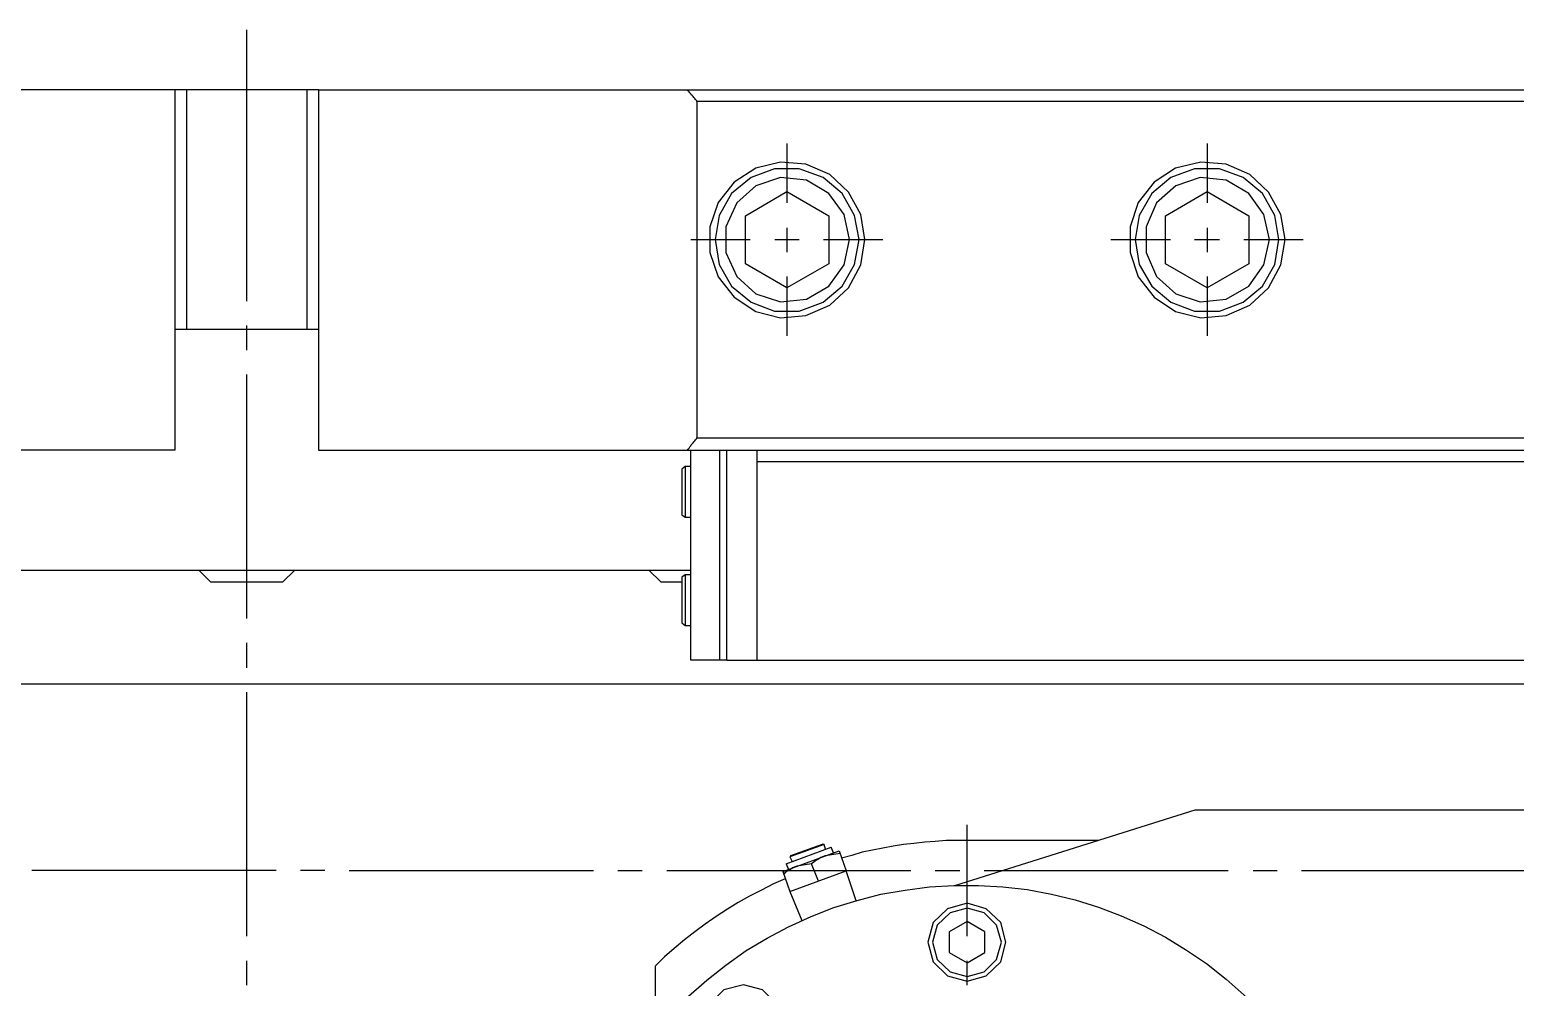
# Model space of a CAD drawing. Header units: millimetres. Extents: x -211 to 45495, y 24 to 52952.
# Drawn here: x 23248.2 to 23495.8, y 28342.5 to 28502 of the extents above; entities that cross this region are included whole.
import ezdxf

# ---------------------------------------------------------------- set-up
doc = ezdxf.new("R2010")
doc.units = ezdxf.units.MM
doc.layers.add('Layer2', color=7, linetype='Continuous')

# ---------------------------------------------------------------- blocks, each defined once
blk = doc.blocks.new('BLKF854')
at = {"layer": 'Layer2', "color": 7, "linetype": 'Continuous', "lineweight": 25}
for p, q in [((23358.1, 28491.67), (23357.93, 28491.85)), ((23358.19, 28491.5), (23358.1, 28491.67)), ((23358.36, 28491.33), (23358.19, 28491.5)), ((23358.45, 28491.16), (23358.36, 28491.33)), ((23358.62, 28491.07), (23358.45, 28491.16)), ((23358.79, 28490.9), (23358.62, 28491.07)), ((23358.88, 28490.73), (23358.79, 28490.9)), ((23359.05, 28490.55), (23358.88, 28490.73)), ((23359.14, 28490.38), (23359.05, 28490.55)), ((23359.31, 28490.21), (23359.14, 28490.38)), ((23359.4, 28490.04), (23359.31, 28490.21)), ((23687.41, 28490.04), (23359.4, 28490.04))]:
    blk.add_line(p, q, dxfattribs=at)
blk = doc.blocks.new('BLKF855')
at = {"layer": 'Layer2', "color": 7, "linetype": 'Continuous', "lineweight": 25}
for p, q in [((23357.85, 28432), (23357.93, 28432.17)), ((23357.93, 28432.17), (23358.1, 28432.34)), ((23358.1, 28432.34), (23358.19, 28432.51)), ((23358.19, 28432.51), (23358.36, 28432.69)), ((23358.36, 28432.69), (23358.45, 28432.86)), ((23358.45, 28432.86), (23358.62, 28433.03)), ((23358.62, 28433.03), (23358.79, 28433.2)), ((23358.79, 28433.2), (23358.88, 28433.37)), ((23358.88, 28433.37), (23359.05, 28433.55)), ((23359.05, 28433.55), (23359.14, 28433.72)), ((23359.14, 28433.72), (23359.31, 28433.89))]:
    blk.add_line(p, q, dxfattribs=at)
blk = doc.blocks.new('BLKF871')
at = {"layer": 'Layer2', "color": 7, "linetype": 'Continuous', "lineweight": 25}
for p, q in [((23378.86, 28363.36), (23378.51, 28363.11)), ((23379.2, 28363.62), (23378.86, 28363.36)), ((23379.63, 28363.88), (23379.2, 28363.62)), ((23380.06, 28364.14), (23379.63, 28363.88)), ((23380.49, 28364.31), (23380.06, 28364.14)), ((23380.58, 28364.31), (23380.49, 28364.31)), ((23380.75, 28364.4), (23380.58, 28364.31))]:
    blk.add_line(p, q, dxfattribs=at)
blk = doc.blocks.new('BLKF872')
at = {"layer": 'Layer2', "color": 7, "linetype": 'Continuous', "lineweight": 25}
for p, q in [((23375.76, 28362.59), (23375.33, 28362.42)), ((23375.84, 28362.59), (23375.76, 28362.59)), ((23376.02, 28362.68), (23375.84, 28362.59)), ((23374.55, 28361.9), (23374.12, 28361.64)), ((23374.98, 28362.16), (23374.55, 28361.9)), ((23375.33, 28362.42), (23374.98, 28362.16))]:
    blk.add_line(p, q, dxfattribs=at)
blk = doc.blocks.new('BLKF896')
at = {"layer": 'Layer2', "color": 7, "linetype": 'Continuous', "lineweight": 25}
for p, q in [((23367.15, 28342.95), (23363.87, 28342.09)), ((23370.33, 28342.09), (23367.15, 28342.95)), ((23363.87, 28342.09), (23361.46, 28339.68)), ((23372.74, 28339.68), (23370.33, 28342.09)), ((23361.46, 28339.68), (23360.6, 28336.5)), ((23373.61, 28336.5), (23372.74, 28339.68)), ((23360.6, 28336.5), (23361.46, 28333.22)), ((23361.46, 28333.22), (23363.87, 28330.81)), ((23370.33, 28330.81), (23372.74, 28333.22)), ((23363.87, 28330.81), (23367.15, 28329.95)), ((23367.15, 28329.95), (23370.33, 28330.81))]:
    blk.add_line(p, q, dxfattribs=at)
blk = doc.blocks.new('BLKF897')
at = {"layer": 'Layer2', "color": 7, "linetype": 'Continuous', "lineweight": 25}
for p, q in [((23401.16, 28355.61), (23398.75, 28353.29)), ((23404.43, 28356.56), (23401.16, 28355.61)), ((23407.62, 28355.61), (23404.43, 28356.56)), ((23410.03, 28353.29), (23407.62, 28355.61)), ((23398.75, 28353.29), (23397.89, 28350.02)), ((23410.89, 28350.02), (23410.03, 28353.29)), ((23397.89, 28350.02), (23398.75, 28346.74)), ((23398.75, 28346.74), (23401.16, 28344.42)), ((23407.62, 28344.42), (23410.03, 28346.74)), ((23401.16, 28344.42), (23404.43, 28343.56)), ((23404.43, 28343.56), (23407.62, 28344.42))]:
    blk.add_line(p, q, dxfattribs=at)
blk = doc.blocks.new('BLKF898')
at = {"layer": 'Layer2', "color": 7, "linetype": 'Continuous', "lineweight": 25}
for p, q in [((23404.43, 28355.7), (23401.59, 28354.92)), ((23407.28, 28354.92), (23404.43, 28355.7)), ((23399.44, 28352.86), (23398.66, 28350.02)), ((23401.59, 28354.92), (23399.44, 28352.86)), ((23409.34, 28352.86), (23407.28, 28354.92)), ((23410.12, 28350.02), (23409.34, 28352.86)), ((23398.66, 28350.02), (23399.44, 28347.17)), ((23399.44, 28347.17), (23401.59, 28345.11)), ((23407.28, 28345.11), (23409.34, 28347.17)), ((23401.59, 28345.11), (23404.43, 28344.33)), ((23404.43, 28344.33), (23407.28, 28345.11))]:
    blk.add_line(p, q, dxfattribs=at)
blk = doc.blocks.new('BLKF1165')
at = {"layer": 'Layer2', "color": 7, "linetype": 'Continuous', "lineweight": 25}
for p, q in [((23443.27, 28477.38), (23439.22, 28476)), ((23447.58, 28476.95), (23443.27, 28477.38)), ((23451.37, 28474.71), (23447.58, 28476.95)), ((23439.22, 28476), (23435.95, 28473.16)), ((23453.86, 28471.26), (23451.37, 28474.71)), ((23435.95, 28473.16), (23434.23, 28469.2)), ((23434.23, 28469.2), (23434.23, 28464.89)), ((23454.81, 28467.05), (23453.86, 28471.26)), ((23434.23, 28464.89), (23435.95, 28460.93)), ((23451.37, 28459.3), (23453.86, 28462.83)), ((23435.95, 28460.93), (23439.22, 28458)), ((23447.58, 28457.14), (23451.37, 28459.3)), ((23439.22, 28458), (23443.27, 28456.71)), ((23443.27, 28456.71), (23447.58, 28457.14))]:
    blk.add_line(p, q, dxfattribs=at)
blk = doc.blocks.new('BLKF1166')
at = {"layer": 'Layer2', "color": 7, "linetype": 'Continuous', "lineweight": 25}
for p, q in [((23438.36, 28477.38), (23435.18, 28474.71)), ((23442.32, 28478.84), (23438.36, 28477.38)), ((23446.46, 28478.84), (23442.32, 28478.84)), ((23450.42, 28477.38), (23446.46, 28478.84)), ((23453.61, 28474.71), (23450.42, 28477.38)), ((23435.18, 28474.71), (23433.11, 28471.09)), ((23455.67, 28471.09), (23453.61, 28474.71)), ((23433.11, 28471.09), (23432.42, 28467.05)), ((23456.36, 28467.05), (23455.67, 28471.09)), ((23432.42, 28467.05), (23433.11, 28462.91)), ((23433.11, 28462.91), (23435.18, 28459.3)), ((23453.61, 28459.3), (23455.67, 28462.91)), ((23435.18, 28459.3), (23438.36, 28456.63)), ((23450.42, 28456.63), (23453.61, 28459.3)), ((23438.36, 28456.63), (23442.32, 28455.16)), ((23442.32, 28455.16), (23446.46, 28455.16)), ((23446.46, 28455.16), (23450.42, 28456.63))]:
    blk.add_line(p, q, dxfattribs=at)
blk = doc.blocks.new('BLKF1171')
at = {"layer": 'Layer2', "color": 7, "linetype": 'Continuous', "lineweight": 25}
for p, q in [((23368.44, 28477.38), (23365.17, 28474.71)), ((23372.31, 28478.84), (23368.44, 28477.38)), ((23376.45, 28478.84), (23372.31, 28478.84)), ((23380.41, 28477.38), (23376.45, 28478.84)), ((23383.59, 28474.71), (23380.41, 28477.38)), ((23365.17, 28474.71), (23363.1, 28471.09)), ((23385.66, 28471.09), (23383.59, 28474.71)), ((23363.1, 28471.09), (23362.41, 28467.05)), ((23386.44, 28467.05), (23385.66, 28471.09)), ((23362.41, 28467.05), (23363.1, 28462.91)), ((23363.1, 28462.91), (23365.17, 28459.3)), ((23383.59, 28459.3), (23385.66, 28462.91)), ((23365.17, 28459.3), (23368.44, 28456.63)), ((23380.41, 28456.63), (23383.59, 28459.3)), ((23368.44, 28456.63), (23372.31, 28455.16)), ((23372.31, 28455.16), (23376.45, 28455.16)), ((23376.45, 28455.16), (23380.41, 28456.63))]:
    blk.add_line(p, q, dxfattribs=at)
blk = doc.blocks.new('BLKF1172')
at = {"layer": 'Layer2', "color": 7, "linetype": 'Continuous', "lineweight": 25}
for p, q in [((23373.35, 28477.38), (23369.21, 28476)), ((23377.65, 28476.95), (23373.35, 28477.38)), ((23381.36, 28474.71), (23377.65, 28476.95)), ((23369.21, 28476), (23366.03, 28473.16)), ((23383.94, 28471.26), (23381.36, 28474.71)), ((23366.03, 28473.16), (23364.22, 28469.2)), ((23364.22, 28469.2), (23364.22, 28464.89)), ((23384.8, 28467.05), (23383.94, 28471.26)), ((23364.22, 28464.89), (23366.03, 28460.93)), ((23381.36, 28459.3), (23383.94, 28462.83)), ((23366.03, 28460.93), (23369.21, 28458)), ((23377.65, 28457.14), (23381.36, 28459.3)), ((23369.21, 28458), (23373.35, 28456.71)), ((23373.35, 28456.71), (23377.65, 28457.14))]:
    blk.add_line(p, q, dxfattribs=at)
blk = doc.blocks.new('BLKF1408')
at = {"layer": 'Layer2', "color": 7, "linetype": 'Continuous', "lineweight": 25}
for p, q in [((23388.68, 28365.34), (23386.95, 28365)), ((23390.4, 28365.69), (23388.68, 28365.34)), ((23392.12, 28366.03), (23390.4, 28365.69)), ((23393.84, 28366.29), (23392.12, 28366.03)), ((23395.56, 28366.46), (23393.84, 28366.29)), ((23397.37, 28366.72), (23395.56, 28366.46)), ((23399.09, 28366.81), (23397.37, 28366.72)), ((23400.9, 28366.98), (23399.09, 28366.81)), ((23404.43, 28366.98), (23400.9, 28366.98)), ((23386.95, 28365), (23385.23, 28364.48))]:
    blk.add_line(p, q, dxfattribs=at)
blk = doc.blocks.new('BLKF1409')
at = {"layer": 'Layer2', "color": 7, "linetype": 'Continuous', "lineweight": 25}
for p, q in [((23374.12, 28360.61), (23372.14, 28359.75)), ((23368.18, 28357.68), (23366.29, 28356.65)), ((23370.16, 28358.71), (23368.18, 28357.68)), ((23372.14, 28359.75), (23370.16, 28358.71)), ((23364.48, 28355.53), (23362.58, 28354.32)), ((23366.29, 28356.65), (23364.48, 28355.53)), ((23360.77, 28353.03), (23359.05, 28351.74)), ((23362.58, 28354.32), (23360.77, 28353.03)), ((23357.33, 28350.45), (23355.61, 28348.98)), ((23359.05, 28351.74), (23357.33, 28350.45)), ((23355.61, 28348.98), (23353.97, 28347.61))]:
    blk.add_line(p, q, dxfattribs=at)
blk = doc.blocks.new('BLKF1413')
at = {"layer": 'Layer2', "color": 7, "linetype": 'Continuous', "lineweight": 25}
for p, q in [((23386.09, 28356.99), (23390.05, 28358.02)), ((23390.05, 28358.02), (23394.1, 28358.71)), ((23394.1, 28358.71), (23398.15, 28359.23)), ((23398.15, 28359.23), (23402.19, 28359.49)), ((23402.19, 28359.49), (23406.33, 28359.49)), ((23406.33, 28359.49), (23410.38, 28359.23)), ((23410.38, 28359.23), (23414.42, 28358.8)), ((23414.42, 28358.8), (23418.47, 28358.02)), ((23418.47, 28358.02), (23422.43, 28357.08)), ((23378.43, 28354.32), (23382.22, 28355.79)), ((23382.22, 28355.79), (23386.09, 28356.99)), ((23422.43, 28357.08), (23426.31, 28355.87)), ((23426.31, 28355.87), (23430.1, 28354.41)), ((23374.64, 28352.6), (23378.43, 28354.32)), ((23430.1, 28354.41), (23433.88, 28352.77)), ((23433.88, 28352.77), (23437.5, 28350.88)), ((23367.58, 28348.64), (23371.11, 28350.71)), ((23371.11, 28350.71), (23374.64, 28352.6)), ((23437.5, 28350.88), (23440.95, 28348.72)), ((23364.22, 28346.23), (23367.58, 28348.64)), ((23440.95, 28348.72), (23444.3, 28346.49)), ((23361.03, 28343.73), (23364.22, 28346.23)), ((23444.3, 28346.49), (23447.58, 28343.9)), ((23358.02, 28341.06), (23361.03, 28343.73)), ((23447.58, 28343.9), (23450.59, 28341.23)), ((23355.09, 28338.13), (23358.02, 28341.06)), ((23450.59, 28341.23), (23453.52, 28338.3)), ((23352.42, 28335.03), (23355.09, 28338.13)), ((23453.52, 28338.3), (23456.19, 28335.29)), ((23456.19, 28335.29), (23458.77, 28332.1)), ((23458.77, 28332.1), (23461.01, 28328.75)), ((23461.01, 28328.75), (23463.16, 28325.22)), ((23463.16, 28325.22), (23465.06, 28321.6)), ((23465.06, 28321.6), (23466.78, 28317.9)), ((23466.78, 28317.9), (23468.16, 28314.11)), ((23468.16, 28314.11), (23469.45, 28310.15)), ((23469.45, 28310.15), (23470.4, 28306.18)), ((23470.4, 28306.18), (23471.09, 28302.22)), ((23471.09, 28302.22), (23471.6, 28298.18)), ((23471.6, 28298.18), (23471.86, 28294.04)), ((23471.86, 28294.04), (23471.86, 28289.99)), ((23471.86, 28289.99), (23471.6, 28285.95)), ((23471.6, 28285.95), (23471.09, 28281.81)), ((23471.09, 28281.81), (23470.4, 28277.85)), ((23470.4, 28277.85), (23469.45, 28273.89)), ((23469.45, 28273.89), (23468.16, 28270.02)), ((23468.16, 28270.02), (23466.78, 28266.14)), ((23466.78, 28266.14), (23465.06, 28262.44)), ((23465.06, 28262.44), (23463.16, 28258.82)), ((23463.16, 28258.82), (23461.01, 28255.29)), ((23461.01, 28255.29), (23458.77, 28251.93)), ((23458.77, 28251.93), (23456.19, 28248.75)), ((23456.19, 28248.75), (23453.52, 28245.73)), ((23358.02, 28243.06), (23355.09, 28245.9)), ((23453.52, 28245.73), (23450.59, 28242.8)), ((23361.03, 28240.31), (23358.02, 28243.06)), ((23450.59, 28242.8), (23447.58, 28240.13)), ((23364.22, 28237.81), (23361.03, 28240.31)), ((23447.58, 28240.13), (23444.3, 28237.64)), ((23367.58, 28235.48), (23364.22, 28237.81)), ((23444.3, 28237.64), (23440.95, 28235.31)), ((23371.11, 28233.33), (23367.58, 28235.48)), ((23440.95, 28235.31), (23437.5, 28233.16)), ((23374.64, 28231.44), (23371.11, 28233.33)), ((23378.43, 28229.71), (23374.64, 28231.44)), ((23437.5, 28233.16), (23433.88, 28231.26)), ((23382.22, 28228.25), (23378.43, 28229.71)), ((23430.1, 28229.63), (23426.31, 28228.16)), ((23433.88, 28231.26), (23430.1, 28229.63)), ((23386.09, 28227.05), (23382.22, 28228.25)), ((23390.05, 28226.1), (23386.09, 28227.05)), ((23422.43, 28226.96), (23418.47, 28226.01)), ((23426.31, 28228.16), (23422.43, 28226.96)), ((23394.1, 28225.32), (23390.05, 28226.1)), ((23398.15, 28224.81), (23394.1, 28225.32)), ((23402.19, 28224.55), (23398.15, 28224.81)), ((23406.33, 28224.55), (23402.19, 28224.55)), ((23410.38, 28224.81), (23406.33, 28224.55)), ((23414.42, 28225.24), (23410.38, 28224.81)), ((23418.47, 28226.01), (23414.42, 28225.24))]:
    blk.add_line(p, q, dxfattribs=at)
blk = doc.blocks.new('BLKF1468')
at = {"layer": 'Layer2', "color": 7, "linetype": 'Continuous', "lineweight": 25}
for p, q in [((23439.14, 28478.93), (23435.61, 28476.6)), ((23443.36, 28479.96), (23439.14, 28478.93)), ((23447.58, 28479.62), (23443.36, 28479.96)), ((23451.54, 28477.9), (23447.58, 28479.62)), ((23435.61, 28476.6), (23432.94, 28473.25)), ((23454.64, 28474.97), (23451.54, 28477.9)), ((23456.71, 28471.26), (23454.64, 28474.97)), ((23432.94, 28473.25), (23431.56, 28469.2)), ((23431.56, 28469.2), (23431.56, 28464.89)), ((23457.39, 28467.05), (23456.71, 28471.26)), ((23431.56, 28464.89), (23432.94, 28460.85)), ((23454.64, 28459.04), (23456.71, 28462.83)), ((23432.94, 28460.85), (23435.61, 28457.49)), ((23435.61, 28457.49), (23439.14, 28455.08)), ((23451.54, 28456.11), (23454.64, 28459.04)), ((23439.14, 28455.08), (23443.36, 28454.04)), ((23443.36, 28454.04), (23447.58, 28454.39)), ((23447.58, 28454.39), (23451.54, 28456.11))]:
    blk.add_line(p, q, dxfattribs=at)
blk = doc.blocks.new('BLKF1469')
at = {"layer": 'Layer2', "color": 7, "linetype": 'Continuous', "lineweight": 25}
for p, q in [((23369.21, 28478.93), (23365.6, 28476.6)), ((23373.35, 28479.96), (23369.21, 28478.93)), ((23377.57, 28479.62), (23373.35, 28479.96)), ((23381.53, 28477.9), (23377.57, 28479.62)), ((23365.6, 28476.6), (23362.93, 28473.25)), ((23384.63, 28474.97), (23381.53, 28477.9)), ((23386.69, 28471.26), (23384.63, 28474.97)), ((23362.93, 28473.25), (23361.55, 28469.2)), ((23361.55, 28469.2), (23361.55, 28464.89)), ((23387.38, 28467.05), (23386.69, 28471.26)), ((23361.55, 28464.89), (23362.93, 28460.85)), ((23384.63, 28459.04), (23386.69, 28462.83)), ((23362.93, 28460.85), (23365.6, 28457.49)), ((23365.6, 28457.49), (23369.21, 28455.08)), ((23381.53, 28456.11), (23384.63, 28459.04)), ((23369.21, 28455.08), (23373.35, 28454.04)), ((23373.35, 28454.04), (23377.57, 28454.39)), ((23377.57, 28454.39), (23381.53, 28456.11))]:
    blk.add_line(p, q, dxfattribs=at)
blk = doc.blocks.new('BLKF800')
at = {"layer": 'Layer2', "color": 7, "linetype": 'Continuous', "lineweight": 25}
for p, q in [((23284.39, 28456.8), (23284.39, 28502.01)), ((23272.42, 28492.02), (22879.4, 28492.02)), ((23272.42, 28492.02), (23272.42, 28432)), ((23296.36, 28492.02), (23272.42, 28492.02)), ((23274.4, 28452.06), (23274.4, 28492.02)), ((23294.38, 28492.02), (23294.38, 28452.06)), ((23296.36, 28492.02), (23296.36, 28432)), ((23296.36, 28492.02), (23689.39, 28492.02)), ((23357.93, 28491.85), (23357.85, 28492.02)), ((23359.4, 28490.04), (23359.4, 28434.06)), ((23374.38, 28483.06), (23374.38, 28473.16)), ((23444.39, 28483.06), (23444.39, 28473.16)), ((23367.49, 28471.01), (23374.38, 28475.05)), ((23374.38, 28475.05), (23381.36, 28471.01)), ((23437.5, 28471.01), (23444.39, 28475.05)), ((23444.39, 28475.05), (23451.37, 28471.01)), ((23367.49, 28463), (23367.49, 28471.01)), ((23374.38, 28469.03), (23374.38, 28464.98)), ((23381.36, 28471.01), (23381.36, 28463)), ((23437.5, 28463), (23437.5, 28471.01)), ((23444.39, 28469.03), (23444.39, 28464.98)), ((23451.37, 28471.01), (23451.37, 28463)), ((23358.36, 28467.05), (23368.27, 28467.05)), ((23372.4, 28467.05), (23376.45, 28467.05)), ((23380.49, 28467.05), (23390.4, 28467.05)), ((23383.94, 28462.83), (23384.8, 28467.05)), ((23385.66, 28462.91), (23386.44, 28467.05)), ((23386.69, 28462.83), (23387.38, 28467.05)), ((23428.37, 28467.05), (23438.28, 28467.05)), ((23442.32, 28467.05), (23446.46, 28467.05)), ((23450.51, 28467.05), (23460.41, 28467.05)), ((23453.86, 28462.83), (23454.81, 28467.05)), ((23455.67, 28462.91), (23456.36, 28467.05)), ((23456.71, 28462.83), (23457.39, 28467.05)), ((23374.38, 28459.04), (23367.49, 28463)), ((23381.36, 28463), (23374.38, 28459.04)), ((23444.39, 28459.04), (23437.5, 28463)), ((23451.37, 28463), (23444.39, 28459.04)), ((23374.38, 28460.93), (23374.38, 28451.03)), ((23444.39, 28460.93), (23444.39, 28451.03)), ((23296.36, 28452.06), (23272.42, 28452.06)), ((23284.39, 28448.62), (23284.39, 28452.75)), ((23284.39, 28403.92), (23284.39, 28444.57)), ((23272.42, 28432), (22879.4, 28432)), ((23296.36, 28432), (23689.39, 28432)), ((23358.36, 28397.03), (23358.36, 28432)), ((23359.31, 28433.89), (23359.4, 28434.06)), ((23359.4, 28434.06), (23687.41, 28434.06)), ((23363.19, 28397.03), (23363.19, 28432)), ((23364.39, 28397.03), (23364.39, 28432)), ((23369.39, 28432), (23369.39, 28397.03)), ((23674.4, 28430.02), (23369.39, 28430.02)), ((23357.42, 28429.24), (23356.9, 28428.81)), ((23356.9, 28428.81), (23356.9, 28421.23)), ((23357.42, 28429.24), (23357.42, 28420.8)), ((23358.36, 28429.24), (23357.42, 28429.24)), ((23356.9, 28421.23), (23357.42, 28420.8)), ((23357.42, 28420.8), (23358.36, 28420.8)), ((23210.42, 28412.02), (23358.36, 28412.02)), ((23276.38, 28412.02), (23278.36, 28410.04)), ((23278.36, 28410.04), (23290.42, 28410.04)), ((23290.42, 28410.04), (23292.4, 28412.02)), ((23351.39, 28412.02), (23353.37, 28410.04)), ((23353.37, 28410.04), (23356.9, 28410.04)), ((23357.42, 28411.24), (23356.9, 28410.81)), ((23356.9, 28410.81), (23356.9, 28403.23)), ((23357.42, 28411.24), (23357.42, 28402.8)), ((23358.36, 28411.24), (23357.42, 28411.24)), ((23356.9, 28403.23), (23357.42, 28402.8)), ((23357.42, 28402.8), (23358.36, 28402.8)), ((23284.39, 28395.74), (23284.39, 28399.88)), ((23364.39, 28397.03), (23358.36, 28397.03)), ((23364.39, 28397.03), (23369.39, 28397.03)), ((23369.39, 28397.03), (23508.63, 28397.03)), ((23523.36, 28392.99), (23045.42, 28392.99)), ((23284.39, 28351.05), (23284.39, 28391.7)), ((23402.37, 28359.49), (23442.41, 28372.06)), ((23442.41, 28372.06), (23547.56, 28372.06)), ((23404.43, 28351.05), (23404.43, 28369.56)), ((23373.69, 28361.81), (23383.08, 28365.26)), ((23374.29, 28363.11), (23381.79, 28365.86)), ((23380.58, 28366.29), (23374.9, 28364.23)), ((23375.07, 28364.48), (23380.32, 28366.38)), ((23380.58, 28366.29), (23380.32, 28366.38)), ((23380.84, 28365.52), (23380.58, 28366.29)), ((23382.13, 28364.91), (23381.79, 28365.86)), ((23383.08, 28365.26), (23384.28, 28361.9)), ((23426.39, 28366.98), (23404.43, 28366.98)), ((23374.29, 28363.11), (23374.64, 28362.16)), ((23375.07, 28364.48), (23374.9, 28364.23)), ((23374.9, 28364.23), (23375.24, 28363.45)), ((23378.51, 28363.11), (23376.02, 28362.68)), ((23379.63, 28360.18), (23378.51, 28363.11)), ((23383.25, 28364.83), (23380.75, 28364.4)), ((23385.23, 28364.48), (23383.51, 28364.05)), ((23289.3, 28361.99), (23248.57, 28361.99)), ((23297.39, 28361.99), (23293.35, 28361.99)), ((23301.44, 28361.99), (23342.17, 28361.99)), ((23346.22, 28361.99), (23350.27, 28361.99)), ((23354.4, 28361.99), (23395.05, 28361.99)), ((23373.69, 28361.81), (23374.9, 28358.46)), ((23374.12, 28361.64), (23373.86, 28361.38)), ((23374.9, 28358.46), (23384.28, 28361.9)), ((23385.92, 28356.91), (23384.28, 28361.9)), ((23399.09, 28361.99), (23403.23, 28361.99)), ((23407.28, 28361.99), (23447.92, 28361.99)), ((23452.06, 28361.99), (23456.1, 28361.99)), ((23460.15, 28361.99), (23500.8, 28361.99)), ((23374.9, 28358.46), (23376.88, 28353.63)), ((23404.43, 28353.46), (23401.42, 28351.74)), ((23407.36, 28351.74), (23404.43, 28353.46)), ((23401.42, 28351.74), (23401.42, 28348.29)), ((23407.36, 28348.29), (23407.36, 28351.74)), ((23401.42, 28348.29), (23404.43, 28346.57)), ((23404.43, 28346.57), (23407.36, 28348.29)), ((23409.34, 28347.17), (23410.12, 28350.02)), ((23410.03, 28346.74), (23410.89, 28350.02)), ((23284.39, 28342.87), (23284.39, 28346.92)), ((23353.97, 28347.61), (23352.42, 28346.05)), ((23352.42, 28346.05), (23352.42, 28335.29)), ((23404.43, 28342.87), (23404.43, 28346.92))]:
    blk.add_line(p, q, dxfattribs=at)
for name in ['BLKF854', 'BLKF1469', 'BLKF1468', 'BLKF1171', 'BLKF1172', 'BLKF1166', 'BLKF1165', 'BLKF855', 'BLKF1408', 'BLKF872', 'BLKF871', 'BLKF1409', 'BLKF1413', 'BLKF897', 'BLKF898', 'BLKF896']:
    blk.add_blockref(name, (0, 0), dxfattribs=at)

msp = doc.modelspace()

# ---------------------------------------------------------------- block references
at = {"layer": 'Layer2', "color": 7, "linetype": 'Continuous', "lineweight": 25}
msp.add_blockref('BLKF800', (0, 0), dxfattribs=at)

doc.saveas('drawing.dxf')
